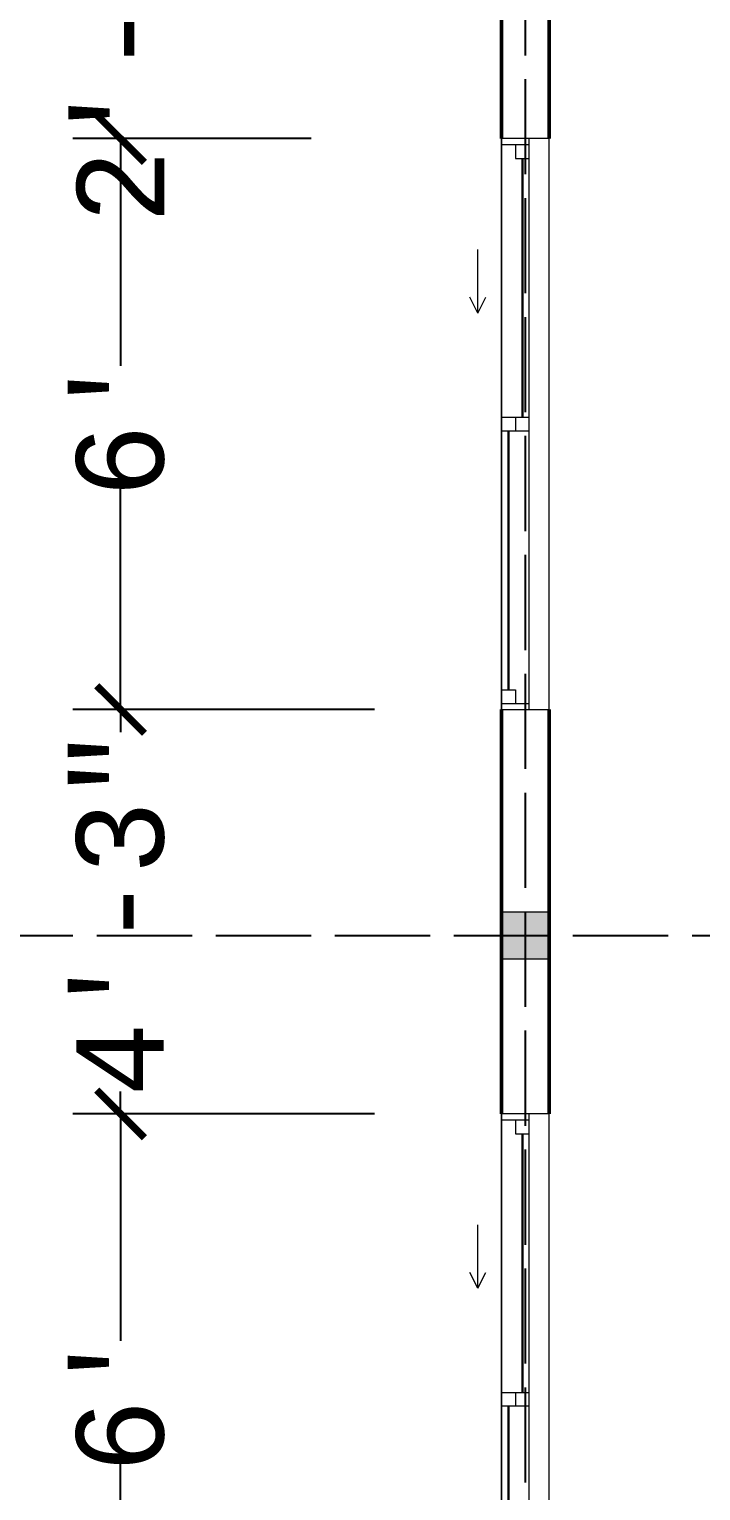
# Model space of a CAD drawing. Header units: inches. Extents: x 8351 to 42256, y 21052 to 33437.
# Drawn here: x 12163.1 to 12247.7, y 23941 to 24125.3 of the extents above; entities that cross this region are included whole.
import ezdxf

# ---------------------------------------------------------------- set-up
doc = ezdxf.new("R2010")
doc.units = ezdxf.units.IN
doc.header["$MEASUREMENT"] = 0
doc.linetypes.add('ACAD_ISO02W100', pattern=[15, 12, -3])
for name, color, linetype, lineweight in [('A-COLS', 52, 'Continuous', 9), ('A-DIM', 7, 'Continuous', 25), ('A-GLAZ', 160, 'Continuous', 13), ('A-WALL', 7, 'Continuous', 35)]:
    doc.layers.add(name, color=color, linetype=linetype, lineweight=lineweight)
doc.layers.add('A-G-BEAM', color=8, linetype='ACAD_ISO02W100')
doc.styles.get("Standard").update_dxf_attribs({"font": 'consolab.ttf', "height": 11})
doc.dimstyles.get("Standard").update_dxf_attribs({"dimtxt": 11, "dimasz": 6, "dimexe": 6, "dimexo": 16, "dimgap": 0.09, "dimtad": 0, "dimdec": 0, "dimzin": 0, "dimdsep": 46, "dimlunit": 4, "dimtxsty": 'Standard', "dimblk": 'ARCHTICK', "dimcen": 0.09, "dimclrd": 256, "dimclre": 256, "dimclrt": 256, "dimadec": 0, "dimazin": 0, "dimtfac": 1, "dimtdec": 0, "dimtix": 1, "dimtofl": 0, "dimtmove": 0, "dimatfit": 2, "dimldrblk": 'ARCHTICK', "dimfxl": 1, "dimtolj": 1, "dimtzin": 0, "dimlwd": -1, "dimlwe": -1, "dimarcsym": 0})

# ---------------------------------------------------------------- blocks, each defined once
blk = doc.blocks.new('M_Window-Sliding-Double - 1500 x 1200mm-319048-B-Floorplan')
at = {"layer": 'A-GLAZ'}
for p, q in [((14, 5.85), (16, 6.85)), ((14, 5.85), (16, 4.85)), ((14, 5.85), (22, 5.85)), ((36, 2.85), (-36, 2.85)), ((-36, -3.15), (36, -3.15))]:
    blk.add_line(p, q, dxfattribs=at)
at = {"layer": 'A-GLAZ', "lineweight": 20}
for p, q in [((-36, 2.85), (-36, -3.15)), ((-36, 2.85), (-33.5, 2.85)), ((-35.25, 2.85), (-35.25, -0.65)), ((-33.5, 2.85), (-33.5, 1.1)), ((-0.875, -0.65), (-0.875, 2.85)), ((-0.875, 2.85), (0.875, 2.85)), ((0.875, 2.85), (0.875, -0.65)), ((35.25, 2.85), (36, 2.85)), ((35.25, 2.85), (35.25, -0.65)), ((36, -3.15), (36, 2.85)), ((-33.5, 1.1), (-35.25, 1.1)), ((0.875, 1.1), (-0.875, 1.1)), ((33.5, 1.1), (33.5, -0.65)), ((35.25, 1.1), (33.5, 1.1)), ((-36, -0.65), (-35.25, -0.65)), ((-0.875, -0.65), (0.875, -0.65)), ((33.5, -0.65), (36, -0.65))]:
    blk.add_line(p, q, dxfattribs=at)
at = {"layer": 'A-GLAZ', "lineweight": 9}
for p, q in [((-33.5, 2.85), (-0.875, 2.85)), ((0.875, 2.85), (35.25, 2.85)), ((-35.25, -0.65), (-0.875, -0.65)), ((0.875, -0.65), (33.5, -0.65))]:
    blk.add_line(p, q, dxfattribs=at)
at = {"layer": 'A-GLAZ', "lineweight": 30}
for p, q in [((-33.5, 1.975), (-0.875, 1.975)), ((0.875, 0.225), (33.5, 0.225))]:
    blk.add_line(p, q, dxfattribs=at)
blk = doc.blocks.new('_ArchTick')
at = {"color": 0, "linetype": 'ByBlock', "const_width": 0.15}
blk.add_lwpolyline([(-0.5, -0.5), (0.5, 0.5)], dxfattribs=at)
blk = doc.blocks.new('*D629')
at = {"layer": 'A-DIM', "transparency": 16777216}
for p, q in [((12206.57, 23988.52), (12168.57, 23988.52)), ((12174.57, 23988.52), (12174.57, 23959.88)), ((12174.57, 23916.52), (12174.57, 23945.15)), ((12206.57, 23916.52), (12168.57, 23916.52))]:
    blk.add_line(p, q, dxfattribs=at)
at = {"layer": 'Defpoints', "color": 0, "transparency": 16777216}
for p in [(12174.57, 23988.52), (12222.57, 23988.52), (12222.57, 23916.52)]:
    blk.add_point(p, dxfattribs=at)
at = {"layer": 'A-DIM', "transparency": 16777216, "xscale": 6, "yscale": 6, "zscale": 6}
for p, rotation in [((12174.57, 23988.52), 90), ((12174.57, 23916.52), 270)]:
    blk.add_blockref('_ArchTick', p, dxfattribs=dict(at, rotation=rotation))
at = {"layer": 'A-DIM', "transparency": 16777216, "insert": (12174.57, 23952.52), "char_height": 11, "attachment_point": 5, "rotation": 90}
blk.add_mtext("\\A1;6'", dxfattribs=at)
blk = doc.blocks.new('*D630')
at = {"layer": 'A-DIM', "transparency": 16777216}
for p, q in [((12206.57, 24039.52), (12168.57, 24039.52)), ((12174.57, 24039.52), (12174.57, 24036.68)), ((12174.57, 23988.52), (12174.57, 23991.35)), ((12206.57, 23988.52), (12168.57, 23988.52))]:
    blk.add_line(p, q, dxfattribs=at)
at = {"layer": 'Defpoints', "color": 0, "transparency": 16777216}
for p in [(12174.57, 24039.52), (12222.57, 24039.52), (12222.57, 23988.52)]:
    blk.add_point(p, dxfattribs=at)
at = {"layer": 'A-DIM', "transparency": 16777216, "xscale": 6, "yscale": 6, "zscale": 6}
for p, rotation in [((12174.57, 24039.52), 90), ((12174.57, 23988.52), 270)]:
    blk.add_blockref('_ArchTick', p, dxfattribs=dict(at, rotation=rotation))
at = {"layer": 'A-DIM', "transparency": 16777216, "insert": (12174.57, 24014.02), "char_height": 11, "attachment_point": 5, "rotation": 90}
blk.add_mtext('\\A1;4\'-3"', dxfattribs=at)

msp = doc.modelspace()

# ---------------------------------------------------------------- hatches: boundary and pattern name
at = {"layer": 'A-COLS'}
h = msp.add_hatch(color=1, dxfattribs=at)
h.dxf.hatch_style = 1
h.paths.add_polyline_path([(12228.57, 24008.02), (12228.57, 24014.02), (12222.57, 24014.02), (12222.57, 24008.02)])

# ---------------------------------------------------------------- linework, layer by layer
at = {"layer": 'A-COLS', "color": 1}
msp.add_lwpolyline([(12222.57, 24014.02), (12228.57, 24014.02), (12228.57, 24008.02), (12222.57, 24008.02)], close=True, dxfattribs=at)
at = {"layer": 'A-COLS', "color": 7}
msp.add_lwpolyline([(12222.57, 24014.02), (12228.57, 24014.02), (12228.57, 24008.02), (12222.57, 24008.02)], close=True, dxfattribs=at)
at = {"layer": 'A-DIM'}
for p, q in [((12198.57, 24111.52), (12168.57, 24111.52)), ((12198.57, 24111.52), (12168.57, 24111.52)), ((12174.57, 24111.52), (12174.57, 24082.88)), ((12174.57, 24111.52), (12174.57, 24105.52)), ((12174.57, 24039.52), (12174.57, 24068.15)), ((12198.57, 24039.52), (12168.57, 24039.52))]:
    msp.add_line(p, q, dxfattribs=at)
at = {"layer": 'A-G-BEAM'}
for p, q in [((12225.57, 23672.02), (12225.57, 24752.02)), ((12225.57, 23672.02), (12225.57, 24752.02)), ((12006.57, 24011.02), (13110.57, 24011.02)), ((12006.57, 24011.02), (13110.57, 24011.02))]:
    msp.add_line(p, q, dxfattribs=at)
at = {"layer": 'A-WALL', "lineweight": 50}
for p, q in [((12222.57, 24140.02), (12222.57, 24111.52)), ((12228.57, 24111.52), (12228.57, 24140.02)), ((12222.57, 24039.52), (12222.57, 23988.52)), ((12228.57, 23988.52), (12228.57, 24039.52))]:
    msp.add_line(p, q, dxfattribs=at)

# ---------------------------------------------------------------- block references
at = {"layer": 'A-DIM', "xscale": 6, "yscale": 6, "zscale": 6}
for p, rotation in [((12174.57, 24111.52), 90), ((12174.57, 24111.52), 90), ((12174.57, 24039.52), 270)]:
    msp.add_blockref('_ArchTick', p, dxfattribs=dict(at, rotation=rotation))
at = {"layer": 'A-GLAZ', "rotation": 89.99999999999991}
for p in [(12225.42, 24075.52), (12225.42, 23952.52)]:
    msp.add_blockref('M_Window-Sliding-Double - 1500 x 1200mm-319048-B-Floorplan', p, dxfattribs=at)

# ---------------------------------------------------------------- texts
at = {"layer": 'A-DIM', "char_height": 11, "attachment_point": 5, "rotation": 90}
for s, insert in [('\\A1;2\'-11"', (12174.57, 24128.77)), ("\\A1;6'", (12174.57, 24075.52))]:
    msp.add_mtext(s, dxfattribs=dict(at, insert=insert))

# ---------------------------------------------------------------- dimensions: what is measured, and where the dimension line sits
at = {"layer": 'A-DIM'}
for base, p1, p2, picture, middle in [((12174.57, 24039.52), (12222.57, 23988.52), (12222.57, 24039.52), '*D630', (12174.57, 24014.02)), ((12174.57, 23988.52), (12222.57, 23916.52), (12222.57, 23988.52), '*D629', (12174.57, 23952.52))]:
    dim = msp.add_linear_dim(base=base, p1=p1, p2=p2, angle=90, dimstyle='Standard', override={"dimtmove": 1}, dxfattribs=at)
    dim.commit()
    dim.dimension.update_dxf_attribs({"geometry": picture, "text_midpoint": middle})

doc.saveas('drawing.dxf')
